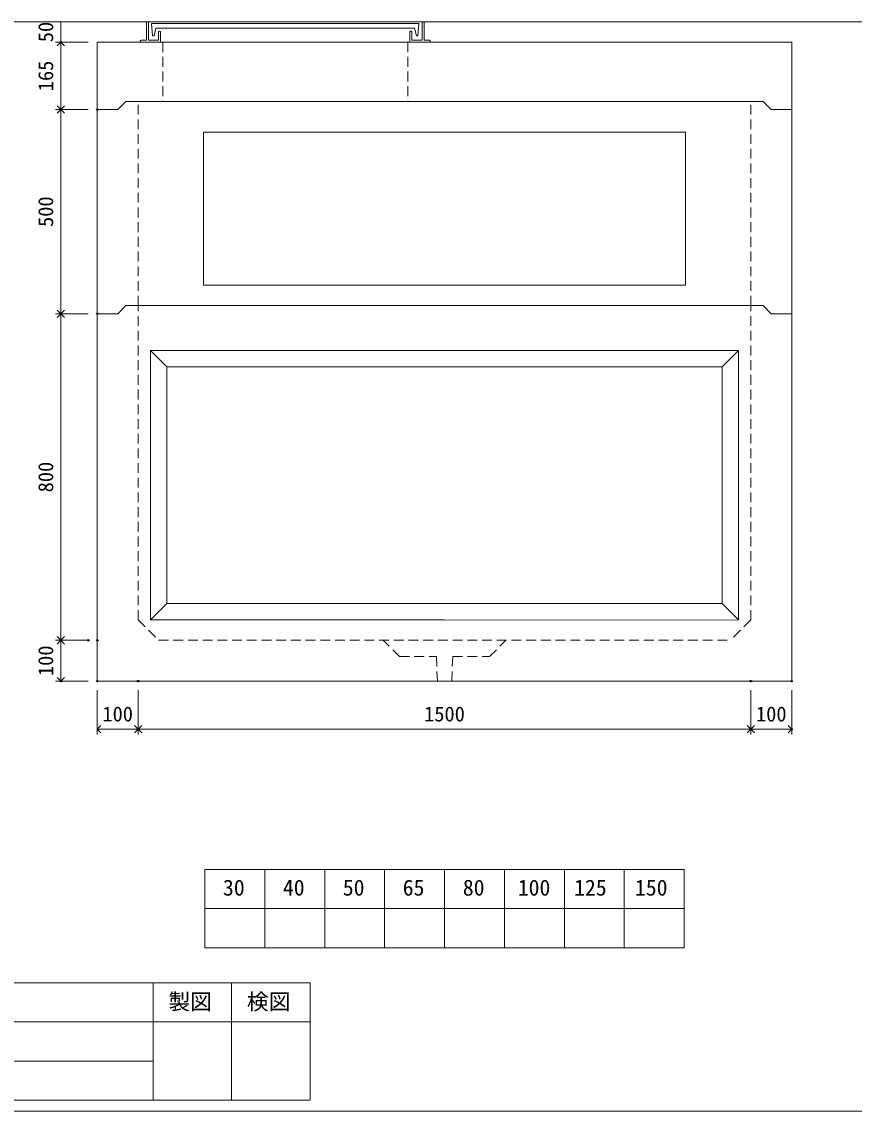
# Model space of a CAD drawing. Units: millimetres, scale not verified. Extents: x -6420 to 6420, y -3039 to 3039.
# Drawn here: x 285 to 2323, y -2661 to 7 of the extents above; entities that cross this region are included whole.
import ezdxf
from ezdxf.enums import TextEntityAlignment as Align

# ---------------------------------------------------------------- set-up
doc = ezdxf.new("R2010")
doc.units = ezdxf.units.MM
doc.header["$LTSCALE"] = 20
doc.header["$PDMODE"] = 32
doc.header["$PDSIZE"] = 4
doc.linetypes.add('DASHED1', pattern=[1.8, 1.2, -0.6])
doc.linetypes.add('USER2', pattern=[50.8, 31.75, -6.35, 6.35, -6.35])
doc.layers.add('0-1_Defpoints', color=7, linetype='Continuous')
for name, color, linetype, lineweight in [('0-2_waku', 7, 'Continuous', 18), ('0-3_gaikei', 7, 'Continuous', 18), ('0-4_kakure', 7, 'DASHED1', 5), ('0-5_sunpou', 7, 'Continuous', 5), ('0-8_uchigawa', 6, 'Continuous', 18), ('0-A_futa', 3, 'Continuous', 18), ('0-B_GL', 4, 'Continuous', 18), ('0-D_文字１', 7, 'Continuous', 18), ('1-2_uchigawa2', 6, 'USER2', 18)]:
    doc.layers.add(name, color=color, linetype=linetype, lineweight=lineweight)
doc.styles.add('ＭＳ ゴシック', font='')
doc.styles.get('ＭＳ ゴシック').set_extended_font_data('MS Gothic')

# ---------------------------------------------------------------- blocks, each defined once
blk = doc.blocks.new('_Open90')
at = {"layer": '0-5_sunpou'}
blk.add_line((0, 0), (-1, 0), dxfattribs=at)
blk.add_lwpolyline([(-0.5, 0.5), (0, 0), (-0.5, -0.5)], dxfattribs=at)
blk = doc.blocks.new('D77')
at = {"layer": '0-1_Defpoints'}
for p in [(3053.24, 2380.18), (2964.21, 1880.18), (3053.24, 1880.18)]:
    blk.add_point(p, dxfattribs=at)
at = {"layer": '0-5_sunpou'}
for p, q in [((3031.24, 2380.18), (2951.21, 2380.18)), ((2964.21, 2362.18), (2964.21, 1898.18)), ((3031.24, 1880.18), (2951.21, 1880.18))]:
    blk.add_line(p, q, dxfattribs=at)
at = {"layer": '0-5_sunpou', "xscale": 18, "yscale": 18}
for p, rotation in [((2964.21, 2380.18), 90), ((2964.21, 1880.18), 270)]:
    blk.add_blockref('_Open90', p, dxfattribs=dict(at, rotation=rotation))
at = {"layer": '0-5_sunpou', "style": 'ＭＳ ゴシック'}
blk.add_text('500', height=36.66, rotation=90, dxfattribs=at).set_placement((2956.21, 2092.68), align=Align.BOTTOM_LEFT)
blk = doc.blocks.new('D49')
at = {"layer": '0-1_Defpoints'}
for p in [(3053.24, 1880.18), (2964.21, 1080.18), (3053.24, 1080.18)]:
    blk.add_point(p, dxfattribs=at)
at = {"layer": '0-5_sunpou'}
for p, q in [((3031.24, 1880.18), (2951.21, 1880.18)), ((2964.21, 1862.18), (2964.21, 1098.18)), ((3031.24, 1080.18), (2951.21, 1080.18))]:
    blk.add_line(p, q, dxfattribs=at)
at = {"layer": '0-5_sunpou', "xscale": 18, "yscale": 18}
for p, rotation in [((2964.21, 1880.18), 90), ((2964.21, 1080.18), 270)]:
    blk.add_blockref('_Open90', p, dxfattribs=dict(at, rotation=rotation))
at = {"layer": '0-5_sunpou', "style": 'ＭＳ ゴシック'}
blk.add_text('800', height=36.66, rotation=90, dxfattribs=at).set_placement((2956.21, 1442.68), align=Align.BOTTOM_LEFT)
blk = doc.blocks.new('D50')
at = {"layer": '0-1_Defpoints'}
for p in [(3031.24, 1080.18), (2964.21, 980.18), (3053.24, 980.18)]:
    blk.add_point(p, dxfattribs=at)
at = {"layer": '0-5_sunpou'}
for p, q in [((3009.24, 1080.18), (2951.21, 1080.18)), ((2964.21, 1062.18), (2964.21, 998.18)), ((3031.24, 980.18), (2951.21, 980.18))]:
    blk.add_line(p, q, dxfattribs=at)
at = {"layer": '0-5_sunpou', "xscale": 18, "yscale": 18}
for p, rotation in [((2964.21, 1080.18), 90), ((2964.21, 980.18), 270)]:
    blk.add_blockref('_Open90', p, dxfattribs=dict(at, rotation=rotation))
at = {"layer": '0-5_sunpou', "style": 'ＭＳ ゴシック'}
blk.add_text('100', height=36.66, rotation=90, dxfattribs=at).set_placement((2956.21, 992.68), align=Align.BOTTOM_LEFT)
blk = doc.blocks.new('D51')
at = {"layer": '0-1_Defpoints'}
for p in [(3053.24, 980.18), (3153.24, 980.18), (3153.24, 862.47)]:
    blk.add_point(p, dxfattribs=at)
at = {"layer": '0-5_sunpou'}
for p, q in [((3053.24, 958.18), (3053.24, 849.47)), ((3153.24, 958.18), (3153.24, 849.47)), ((3071.24, 862.47), (3135.24, 862.47))]:
    blk.add_line(p, q, dxfattribs=at)
at = {"layer": '0-5_sunpou', "xscale": 18, "yscale": 18, "rotation": 180}
blk.add_blockref('_Open90', (3053.24, 862.47), dxfattribs=at)
at = {"layer": '0-5_sunpou', "xscale": 18, "yscale": 18}
blk.add_blockref('_Open90', (3153.24, 862.47), dxfattribs=at)
at = {"layer": '0-5_sunpou', "style": 'ＭＳ ゴシック'}
blk.add_text('100', height=36.66, dxfattribs=at).set_placement((3065.74, 870.47), align=Align.BOTTOM_LEFT)
blk = doc.blocks.new('D52')
at = {"layer": '0-1_Defpoints'}
for p in [(3153.24, 980.18), (4653.24, 980.18), (4653.24, 862.47)]:
    blk.add_point(p, dxfattribs=at)
at = {"layer": '0-5_sunpou'}
for p, q in [((3153.24, 958.18), (3153.24, 849.47)), ((4653.24, 958.18), (4653.24, 849.47)), ((3171.24, 862.47), (4635.24, 862.47))]:
    blk.add_line(p, q, dxfattribs=at)
at = {"layer": '0-5_sunpou', "xscale": 18, "yscale": 18, "rotation": 180}
blk.add_blockref('_Open90', (3153.24, 862.47), dxfattribs=at)
at = {"layer": '0-5_sunpou', "xscale": 18, "yscale": 18}
blk.add_blockref('_Open90', (4653.24, 862.47), dxfattribs=at)
at = {"layer": '0-5_sunpou', "style": 'ＭＳ ゴシック'}
blk.add_text('1500', height=36.66, dxfattribs=at).set_placement((3853.24, 870.47), align=Align.BOTTOM_LEFT)
blk = doc.blocks.new('D53')
at = {"layer": '0-1_Defpoints'}
for p in [(4653.24, 980.18), (4753.24, 980.18), (4753.24, 862.47)]:
    blk.add_point(p, dxfattribs=at)
at = {"layer": '0-5_sunpou'}
for p, q in [((4653.24, 958.18), (4653.24, 849.47)), ((4753.24, 958.18), (4753.24, 849.47)), ((4671.24, 862.47), (4735.24, 862.47))]:
    blk.add_line(p, q, dxfattribs=at)
at = {"layer": '0-5_sunpou', "xscale": 18, "yscale": 18, "rotation": 180}
blk.add_blockref('_Open90', (4653.24, 862.47), dxfattribs=at)
at = {"layer": '0-5_sunpou', "xscale": 18, "yscale": 18}
blk.add_blockref('_Open90', (4753.24, 862.47), dxfattribs=at)
at = {"layer": '0-5_sunpou', "style": 'ＭＳ ゴシック'}
blk.add_text('100', height=36.66, dxfattribs=at).set_placement((4665.74, 870.47), align=Align.BOTTOM_LEFT)
blk = doc.blocks.new('_Open90_44')
at = {"layer": '0-5_sunpou'}
blk.add_line((0, 0), (-1, 0), dxfattribs=at)
blk.add_lwpolyline([(-0.5, 0.5), (0, 0), (-0.5, -0.5)], dxfattribs=at)
blk = doc.blocks.new('16 5')
at = {"layer": '0-5_sunpou'}
for p, q in [((75.03, 82.5), (-5, 82.5)), ((8, 64.5), (8, -64.5)), ((53.03, -82.5), (-5, -82.5))]:
    blk.add_line(p, q, dxfattribs=at)
at = {"layer": '0-5_sunpou', "xscale": 18, "yscale": 18}
for p, rotation in [((8, 82.5), 90), ((8, -82.5), 270)]:
    blk.add_blockref('_Open90_44', p, dxfattribs=dict(at, rotation=rotation))
at = {"layer": '0-5_sunpou', "style": 'ＭＳ ゴシック'}
blk.add_text('165', height=36.66, rotation=90, dxfattribs=at).set_placement((0, -37.5), align=Align.BOTTOM_LEFT)
blk = doc.blocks.new('5 0')
at = {"layer": '0-5_sunpou'}
for p, q in [((2.73, 37.5), (2.73, -12.5)), ((9.9, -12.5), (-10.27, -12.5))]:
    blk.add_line(p, q, dxfattribs=at)
blk.add_point((2.73, -12.5), dxfattribs=at)
at = {"layer": '0-5_sunpou', "style": 'ＭＳ ゴシック'}
blk.add_text('50', height=36.66, rotation=90, dxfattribs=at).set_placement((-5.27, -12.5), align=Align.BOTTOM_LEFT)

msp = doc.modelspace()

# ---------------------------------------------------------------- linework, layer by layer
at = {"layer": '0-2_waku'}
for p, q in [((470, -708.13), (470, -1608.13)), ((2170, -1608.13), (2170, -708.13)), ((470, -1608.13), (2170, -1608.13)), ((733.33, -2069.13), (733.33, -2261.13)), ((733.33, -2069.13), (733.33, -2261.13)), ((733.33, -2069.13), (733.33, -2261.13)), ((733.33, -2069.13), (733.33, -2261.13)), ((733.33, -2069.13), (1906.67, -2069.13)), ((880, -2069.13), (880, -2261.13)), ((1026.67, -2069.13), (1026.67, -2261.13)), ((1026.67, -2069.13), (1026.67, -2261.13)), ((1173.33, -2069.13), (1173.33, -2261.13)), ((1320, -2069.13), (1320, -2261.13)), ((1466.67, -2069.13), (1466.67, -2261.13)), ((1613.33, -2069.13), (1613.33, -2261.13)), ((1760, -2069.13), (1760, -2261.13)), ((1906.67, -2069.13), (1906.67, -2261.13)), ((733.33, -2165.13), (1906.67, -2165.13)), ((733.33, -2261.13), (1906.67, -2261.13)), ((-1713.33, -2346.81), (990.67, -2346.81)), ((606.67, -2346.81), (606.67, -2634.81)), ((606.67, -2346.81), (606.67, -2634.81)), ((798.67, -2346.81), (798.67, -2634.81)), ((990.67, -2346.81), (990.67, -2634.81)), ((-1713.33, -2442.81), (990.67, -2442.81)), ((-1713.33, -2538.81), (606.67, -2538.81)), ((-1713.33, -2634.81), (990.67, -2634.81)), ((-1740, -2661.48), (6420, -2661.48))]:
    msp.add_line(p, q, dxfattribs=at)
at = {"layer": '0-3_gaikei'}
for p, q in [((470, -43.13), (470, -708.13)), ((470, -43.13), (2170, -43.13)), ((470, -43.13), (2170, -43.13)), ((470, -43.13), (2170, -43.13)), ((470, -43.13), (2170, -43.13)), ((470, -43.13), (2170, -43.13)), ((470, -58.13), (470, -43.13)), ((470, -58.13), (470, -43.13)), ((470, -43.13), (2170, -43.13)), ((470, -43.13), (2170, -43.13)), ((470, -43.13), (2170, -43.13)), ((470, -43.13), (2170, -43.13)), ((470, -43.13), (2170, -43.13)), ((495, -43.13), (1365, -43.13)), ((2170, -708.13), (2170, -43.13)), ((470, -208.13), (520, -208.13)), ((470, -208.13), (520, -208.13)), ((470, -208.13), (520, -208.13)), ((470, -208.13), (520, -208.13)), ((470, -208.13), (520, -208.13)), ((470, -208.13), (520, -208.13)), ((470, -208.13), (520, -208.13)), ((470, -208.13), (520, -208.13)), ((470, -208.13), (520, -208.13)), ((470, -208.13), (520, -208.13)), ((470, -208.13), (520, -208.13)), ((470, -208.13), (520, -208.13)), ((470, -208.13), (520, -208.13)), ((470, -208.13), (520, -208.13)), ((540, -188.13), (520, -208.13)), ((540, -188.13), (520, -208.13)), ((540, -188.13), (520, -208.13)), ((540, -188.13), (520, -208.13)), ((540, -188.13), (520, -208.13)), ((540, -188.13), (520, -208.13)), ((540, -188.13), (520, -208.13)), ((540, -188.13), (520, -208.13)), ((540, -188.13), (520, -208.13)), ((540, -188.13), (520, -208.13)), ((540, -188.13), (520, -208.13)), ((540, -188.13), (520, -208.13)), ((540, -188.13), (520, -208.13)), ((540, -188.13), (520, -208.13)), ((540, -188.13), (2100, -188.13)), ((540, -188.13), (2100, -188.13)), ((540, -188.13), (2100, -188.13)), ((540, -188.13), (2100, -188.13)), ((540, -188.13), (2100, -188.13)), ((540, -188.13), (2100, -188.13)), ((540, -188.13), (2100, -188.13)), ((540, -188.13), (2100, -188.13)), ((540, -188.13), (2100, -188.13)), ((540, -188.13), (2100, -188.13)), ((540, -188.13), (2100, -188.13)), ((540, -188.13), (2100, -188.13)), ((540, -188.13), (2100, -188.13)), ((540, -188.13), (2100, -188.13)), ((2100, -188.13), (2120, -208.13)), ((2100, -188.13), (2120, -208.13)), ((2100, -188.13), (2120, -208.13)), ((2100, -188.13), (2120, -208.13)), ((2100, -188.13), (2120, -208.13)), ((2100, -188.13), (2120, -208.13)), ((2100, -188.13), (2120, -208.13)), ((2100, -188.13), (2120, -208.13)), ((2100, -188.13), (2120, -208.13)), ((2100, -188.13), (2120, -208.13)), ((2100, -188.13), (2120, -208.13)), ((2100, -188.13), (2120, -208.13)), ((2100, -188.13), (2120, -208.13)), ((2100, -188.13), (2120, -208.13)), ((2120, -208.13), (2170, -208.13)), ((2120, -208.13), (2170, -208.13)), ((2120, -208.13), (2170, -208.13)), ((2120, -208.13), (2170, -208.13)), ((2120, -208.13), (2170, -208.13)), ((2120, -208.13), (2170, -208.13)), ((2120, -208.13), (2170, -208.13)), ((2120, -208.13), (2170, -208.13)), ((2120, -208.13), (2170, -208.13)), ((2120, -208.13), (2170, -208.13)), ((2120, -208.13), (2170, -208.13)), ((2120, -208.13), (2170, -208.13)), ((2120, -208.13), (2170, -208.13)), ((2120, -208.13), (2170, -208.13)), ((540, -688.13), (520, -708.13)), ((540, -688.13), (520, -708.13)), ((540, -688.13), (520, -708.13)), ((540, -688.13), (520, -708.13)), ((540, -688.13), (520, -708.13)), ((540, -688.13), (520, -708.13)), ((540, -688.13), (520, -708.13)), ((540, -688.13), (520, -708.13)), ((540, -688.13), (520, -708.13)), ((540, -688.13), (520, -708.13)), ((540, -688.13), (520, -708.13)), ((540, -688.13), (520, -708.13)), ((540, -688.13), (520, -708.13)), ((540, -688.13), (520, -708.13)), ((540, -688.13), (520, -708.13)), ((540, -688.13), (520, -708.13)), ((540, -688.13), (520, -708.13)), ((540, -688.13), (520, -708.13)), ((540, -688.13), (520, -708.13)), ((540, -688.13), (520, -708.13)), ((540, -688.13), (2100, -688.13)), ((540, -688.13), (2100, -688.13)), ((540, -688.13), (2100, -688.13)), ((540, -688.13), (2100, -688.13)), ((540, -688.13), (2100, -688.13)), ((540, -688.13), (2100, -688.13)), ((540, -688.13), (2100, -688.13)), ((540, -688.13), (2100, -688.13)), ((540, -688.13), (2100, -688.13)), ((540, -688.13), (2100, -688.13)), ((540, -688.13), (2100, -688.13)), ((540, -688.13), (2100, -688.13)), ((540, -688.13), (2100, -688.13)), ((540, -688.13), (2100, -688.13)), ((540, -688.13), (2100, -688.13)), ((540, -688.13), (2100, -688.13)), ((540, -688.13), (2100, -688.13)), ((540, -688.13), (2100, -688.13)), ((540, -688.13), (2100, -688.13)), ((540, -688.13), (2100, -688.13)), ((2100, -688.13), (2120, -708.13)), ((2100, -688.13), (2120, -708.13)), ((2100, -688.13), (2120, -708.13)), ((2100, -688.13), (2120, -708.13)), ((2100, -688.13), (2120, -708.13)), ((2100, -688.13), (2120, -708.13)), ((2100, -688.13), (2120, -708.13)), ((2100, -688.13), (2120, -708.13)), ((2100, -688.13), (2120, -708.13)), ((2100, -688.13), (2120, -708.13)), ((2100, -688.13), (2120, -708.13)), ((2100, -688.13), (2120, -708.13)), ((2100, -688.13), (2120, -708.13)), ((2100, -688.13), (2120, -708.13)), ((2100, -688.13), (2120, -708.13)), ((2100, -688.13), (2120, -708.13)), ((2100, -688.13), (2120, -708.13)), ((2100, -688.13), (2120, -708.13)), ((2100, -688.13), (2120, -708.13)), ((2100, -688.13), (2120, -708.13)), ((470, -708.13), (520, -708.13)), ((470, -708.13), (520, -708.13)), ((470, -708.13), (520, -708.13)), ((470, -708.13), (520, -708.13)), ((470, -708.13), (520, -708.13)), ((470, -708.13), (520, -708.13)), ((470, -708.13), (520, -708.13)), ((470, -708.13), (520, -708.13)), ((470, -708.13), (520, -708.13)), ((470, -708.13), (520, -708.13)), ((470, -708.13), (520, -708.13)), ((470, -708.13), (520, -708.13)), ((470, -708.13), (520, -708.13)), ((470, -708.13), (520, -708.13)), ((470, -708.13), (520, -708.13)), ((470, -708.13), (520, -708.13)), ((470, -708.13), (520, -708.13)), ((470, -708.13), (520, -708.13)), ((470, -708.13), (520, -708.13)), ((470, -708.13), (520, -708.13)), ((2120, -708.13), (2170, -708.13)), ((2120, -708.13), (2170, -708.13)), ((2120, -708.13), (2170, -708.13)), ((2120, -708.13), (2170, -708.13)), ((2120, -708.13), (2170, -708.13)), ((2120, -708.13), (2170, -708.13)), ((2120, -708.13), (2170, -708.13)), ((2120, -708.13), (2170, -708.13)), ((2120, -708.13), (2170, -708.13)), ((2120, -708.13), (2170, -708.13)), ((2120, -708.13), (2170, -708.13)), ((2120, -708.13), (2170, -708.13)), ((2120, -708.13), (2170, -708.13)), ((2120, -708.13), (2170, -708.13)), ((2120, -708.13), (2170, -708.13)), ((2120, -708.13), (2170, -708.13)), ((2120, -708.13), (2170, -708.13)), ((2120, -708.13), (2170, -708.13)), ((2120, -708.13), (2170, -708.13)), ((2120, -708.13), (2170, -708.13))]:
    msp.add_line(p, q, dxfattribs=at)
at = {"layer": '0-4_kakure'}
for p, q in [((630, -43.13), (630, -188.13)), ((1230, -43.13), (1230, -188.13)), ((570, -688.13), (570, -188.13)), ((2070, -688.13), (2070, -188.13)), ((570, -1458.13), (570, -688.13)), ((2070, -1458.13), (2070, -688.13)), ((570, -1458.13), (620, -1508.13)), ((2070, -1458.13), (2020, -1508.13)), ((620, -1508.13), (2020, -1508.13)), ((1210, -1548.13), (1170, -1508.13)), ((1210, -1548.13), (1300, -1548.13)), ((1300, -1548.13), (1302.5, -1608.13)), ((1340, -1548.13), (1337.5, -1608.13))]:
    msp.add_line(p, q, dxfattribs=at)
msp.add_lwpolyline([(1340, -1548.13), (1430, -1548.13), (1470, -1508.13)], dxfattribs=at)
at = {"layer": '0-5_sunpou'}
msp.add_line((449, 6.87), (367.97, 6.87), dxfattribs=at)
at = {"layer": '0-8_uchigawa'}
for p, q in [((600, -798.13), (1320, -798.13)), ((600, -798.13), (600, -1458.13)), ((640, -838.13), (600, -798.13)), ((2040, -798.13), (1320, -798.13)), ((2000, -838.13), (2040, -798.13)), ((2040, -798.13), (2040, -1458.13)), ((2040, -798.13), (2040, -1458.13)), ((640, -838.13), (640, -1418.13)), ((640, -838.13), (1320, -838.13)), ((640, -838.13), (1320, -838.13)), ((2000, -838.13), (1320, -838.13)), ((2000, -838.13), (2000, -1418.13)), ((640, -1418.13), (600, -1458.13)), ((640, -1418.13), (1320, -1418.13)), ((600, -1458.13), (1320, -1458.13)), ((1320.69, -1458.83), (2040, -1458.13))]:
    msp.add_line(p, q, dxfattribs=at)
msp.add_lwpolyline([(1320, -1418.13), (2000, -1418.13), (2040, -1458.13)], dxfattribs=at)
at = {"layer": '0-A_futa'}
for p, q in [((590, 4.87), (590, -38.13)), ((592, 6.87), (595, 6.87)), ((595, 6.87), (595, -38.13)), ((602.81, 2.37), (1257.14, 2.37)), ((602.81, 2.37), (605.3, -27.63)), ((1257.14, 2.37), (1254.89, -27.63)), ((1265, 6.87), (1268, 6.87)), ((1265, 6.87), (1265, -38.13)), ((1270, 4.87), (1270, -38.13)), ((613.33, -8.63), (609.01, -27.63)), ((613.33, -8.63), (1246.67, -8.63)), ((620, -18.13), (620, -38.13)), ((622, -16.13), (623, -16.13)), ((625, -18.13), (625, -43.13)), ((1235, -18.13), (1235, -43.13)), ((1238, -16.13), (1237, -16.13)), ((1240, -18.13), (1240, -38.13)), ((1246.67, -8.63), (1250.99, -27.63)), ((575, -40.13), (575, -41.13)), ((577, -38.13), (590, -38.13)), ((630, -43.13), (577, -43.13)), ((595, -38.13), (620, -38.13)), ((605.3, -27.63), (609.01, -27.63)), ((1235, -43.13), (1283, -43.13)), ((1265, -38.13), (1240, -38.13)), ((1254.89, -27.63), (1250.99, -27.63)), ((1283, -38.13), (1270, -38.13)), ((1285, -40.13), (1285, -41.13))]:
    msp.add_line(p, q, dxfattribs=at)
for centre, start, end in [((592, 4.87), 90, 180), ((1268, 4.87), 0, 90), ((622, -18.13), 90, 180), ((623, -18.13), 0, 90), ((1237, -18.13), 90, 180), ((1238, -18.13), 0, 90), ((577, -40.13), 90, 180), ((577, -41.13), 180, 270), ((1283, -40.13), 0, 90), ((1283, -41.13), 270, 0)]:
    msp.add_arc(centre, 2, start, end, dxfattribs=at)
at = {"layer": '0-B_GL'}
msp.add_line((-1740, 6.87), (6420, 6.87), dxfattribs=at)
at = {"layer": '1-2_uchigawa2'}
for p, q in [((730, -263.14), (1320, -263.14)), ((730, -263.14), (730, -638.13)), ((1910, -263.14), (1320, -263.14)), ((1910, -263.14), (1910, -638.13)), ((730, -638.13), (1320, -638.13)), ((1910, -638.13), (1320, -638.13))]:
    msp.add_line(p, q, dxfattribs=at)

# ---------------------------------------------------------------- block references
at = {"layer": '0-5_sunpou'}
for name, p in [('5 0', (378.24, -30.63)), ('16 5', (372.97, -125.63)), ('D77', (-2583.24, -2588.32)), ('D49', (-2583.24, -2588.32)), ('D50', (-2583.24, -2588.32)), ('D51', (-2583.24, -2588.32)), ('D52', (-2583.24, -2588.32)), ('D53', (-2583.24, -2588.32))]:
    msp.add_blockref(name, p, dxfattribs=at)

# ---------------------------------------------------------------- texts
at = {"layer": '0-D_文字１', "style": 'ＭＳ ゴシック'}
for s, p in [('30', (777.59, -2145.13)), ('40', (924.25, -2145.13)), ('50', (1070.92, -2145.13)), ('65', (1217.59, -2145.13)), ('80', (1364.8, -2145.13)), ('100', (1499.29, -2145.13)), ('125', (1637.14, -2145.13)), ('150', (1786.16, -2145.13)), ('製図', (644.08, -2424.48)), ('検図', (836.08, -2424.48))]:
    msp.add_text(s, height=39.1, dxfattribs=at).set_placement(p, align=Align.BOTTOM_LEFT)

doc.saveas('drawing.dxf')
